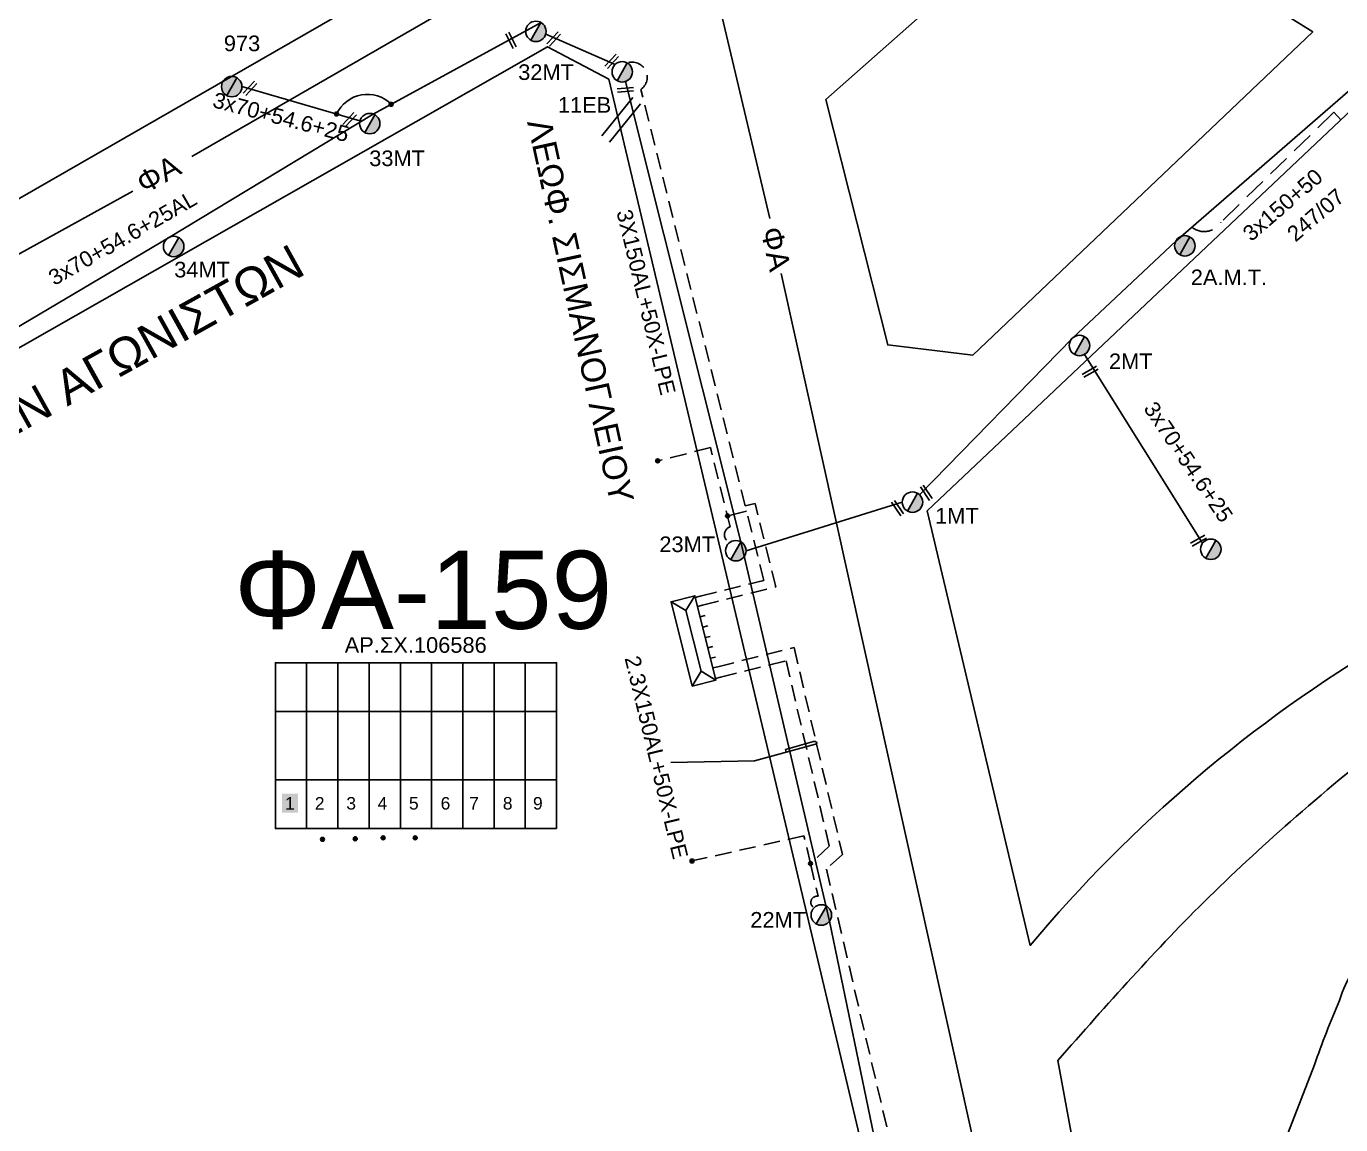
# Model space of a CAD drawing. Header units: millimetres. Extents: x -2449 to 9266, y 48 to 3905.
# Drawn here: x 7285.4 to 7436.9, y 3641.5 to 3768.2 of the extents above; entities that cross this region are included whole.
import ezdxf
from ezdxf.enums import TextEntityAlignment as Align

# ---------------------------------------------------------------- set-up
doc = ezdxf.new("R2010")
doc.units = ezdxf.units.MM
doc.linetypes.add('DASHED', pattern=[19.05, 12.7, -6.35])
for name, color, linetype in [('Άγνωστα', 7, 'Continuous'), ('Ασφαλειοκιβώτια Χ.Τ 9 αναχωρήσεων', 7, 'Continuous'), ('Γυμνά εναέρια ΧΤ και ΦΟΠ (3Φ)   4x50+16AL', 7, 'Continuous'), ('Επιγραφές - Σχήματα', 7, 'Continuous'), ('Καλώδια ΧΤ   3x150AL+50XLPE', 7, 'DASHED'), ('Μηχανική τομή', 7, 'Continuous'), ('Στύλος Ξύλινος', 7, 'Continuous'), ('Στύλος Ξύλινος @ 1', 7, 'Continuous'), ('Στύλος ΦΜ', 7, 'Continuous'), ('Στύλος ΦΜ @ 1', 7, 'Continuous'), ('Συνδέσεις', 7, 'Continuous'), ('Συνεστραμμένα ΧΤ   3x70+54.6+25 AL', 7, 'SYN_LINE'), ('Τομή', 7, 'Continuous'), ('Υποσταθμός πόλεως', 7, 'Continuous'), ('Υπόβαθρο ΔΕΗ', 7, 'Continuous')]:
    doc.layers.add(name, color=color, linetype=linetype)
doc.styles.add('arial', font='arial.ttf')
doc.styles.get("Standard").update_dxf_attribs({"font": 'arial.ttf'})
doc.linetypes.add('SYN_LINE', pattern='A,0.5,-0.0001,["/\\/\\/\\/",Standard,S=0.1,R=0,X=0,Y=-0.05],-0.25', length=0.7501)

# ---------------------------------------------------------------- blocks, each defined once
blk = doc.blocks.new('ΥΠΑΡΧΩΝ ΤΣΙΜΕΝΤΕΝΙΟΣ ΣΤΥΛΟΣ')
at = {"layer": 'Στύλος ΦΜ'}
blk.add_hatch(color=7, dxfattribs=at).paths.add_polyline_path([(-1.29, -2.28, 0.574793), (2.62, 0, 0.268822), (1.3, 2.27)])
at = {"layer": 'Στύλος ΦΜ', "color": 7}
blk.add_line((-1.29, -2.28), (1.3, 2.27), dxfattribs=at)
blk.add_circle((0, 0), 2.62, dxfattribs=at)
at = {"layer": 'Στύλος ΦΜ', "flags": 4}
for tag, p in [('ΑΡΙΘΜΟΣ', (-4.68, 8.05)), ('ΤΥΠΟΣ', (-4.91, 3.03))]:
    blk.add_attdef(tag, p, '', height=4, dxfattribs=at)
blk = doc.blocks.new('ΥΠΑΡΧΩΝ ΞΥΛΙΝΟΣ ΣΤΥΛΟΣ')
at = {"layer": 'Στύλος Ξύλινος'}
h = blk.add_hatch(color=7, dxfattribs=at)
h.paths.add_polyline_path([(-2.62, 0, 0.270008), (-1.29, -2.28), (1.3, 2.27, 0.576266)])
h.paths.add_polyline_path([(-1.29, -2.28, 0.574793), (2.62, 0, 0.268822), (1.3, 2.27)])
at = {"layer": 'Στύλος Ξύλινος', "color": 7}
blk.add_line((-1.29, -2.28), (1.3, 2.27), dxfattribs=at)
blk.add_circle((0, 0), 2.62, dxfattribs=at)
at = {"layer": 'Στύλος Ξύλινος', "flags": 4}
for tag, p in [('ΑΡΙΘΜΟΣ', (-4.91, 8.6)), ('ΤΥΠΟΣ', (-4.85, 3.39))]:
    blk.add_attdef(tag, p, '', height=4, dxfattribs=at)
blk = doc.blocks.new('ΜΗΧΑΝΙΚΗ ΤΟΜΗ')
at = {"layer": 'Μηχανική τομή', "ltscale": 40}
for p, q in [((-1.89, 0.78), (1.89, 0.78)), ((1.89, 0), (-1.89, 0))]:
    blk.add_line(p, q, dxfattribs=at)
blk = doc.blocks.new('ΤΟΜΗ')
at = {"layer": 'Τομή', "ltscale": 40}
for p, q in [((-5.68, 0), (5.68, 0)), ((5.68, -2.33), (-5.68, -2.33))]:
    blk.add_line(p, q, dxfattribs=at)
blk = doc.blocks.new('ΥΠΟΣΤΑΘΜΟΣ ΠΟΛΕΩΣ 9 ΑΝΑΧΩΡΗΣΕΩΝ')
at = {"layer": 'Υποσταθμός πόλεως', "ltscale": 40}
for p, q in [((-9.63, -2.82), (-9.63, -4)), ((-7.12, -2.82), (-7.12, -4)), ((-4.84, -2.82), (-4.84, -4)), ((-2.36, -2.82), (-2.36, -4)), ((0.09, -2.82), (0.09, -4)), ((2.55, -2.82), (2.55, -4)), ((5.02, -2.82), (5.02, -4)), ((7.48, -2.82), (7.48, -4)), ((9.61, -2.82), (9.61, -4))]:
    blk.add_line(p, q, dxfattribs=at)
blk.add_lwpolyline([(-10.02, 2.82), (10.02, 2.82), (10.02, -2.82), (-10.02, -2.82)], close=True, dxfattribs=at)
for points in [[(-7.21, 0), (-10.02, 2.82)], [(-10.02, -2.82), (-7.21, 0)], [(-7.21, 0), (7.21, 0)], [(7.21, 0), (10.02, 2.82)], [(10.02, -2.82), (7.21, 0)]]:
    blk.add_lwpolyline(points, dxfattribs=at)
at = {"layer": 'Υποσταθμός πόλεως', "linetype": 'SYN_LINE', "ltscale": 40, "flags": 1}
for tag, p in [('ΜΕΤΑΣΧΗΜΑΤΙΣΜΟΣ', (10.79, 1.71)), ('ΙΣΧΥΣ', (10.77, -1.08)), ('ΑΡΙΘΜΟΣ', (10.89, -3.8))]:
    blk.add_attdef(tag, p, '', height=1.8, dxfattribs=at)
blk = doc.blocks.new('_ΣΥΝΔΕΣΗ')
at = {"layer": 'Συνδέσεις', "linetype": 'SYN_LINE', "ltscale": 40}
blk.add_hatch(color=256, dxfattribs=at).paths.add_polyline_path([(0.5, -0.01, 1), (-0.5, -0.01, 1)])
at = {"layer": 'Συνδέσεις'}
blk.add_circle((0, -0.01), 0.5, dxfattribs=at)
blk = doc.blocks.new('ΑΣΦΑΛΕΙΟΚΙΒΩΤΙΟ ΥΠΟΣΤΑΘΜΟΥ 9 ΑΝΑΧΩΡΗΣΕΩΝ')
at = {"layer": 'Ασφαλειοκιβώτια Χ.Τ 9 αναχωρήσεων', "ltscale": 40}
for p, q in [((-23.8, 40.36), (24.02, 40.36)), ((-9.72, 40.36), (-9.72, -40.64)), ((9.94, 40.36), (9.94, -40.64)), ((-23.8, 31.36), (24.02, 31.36)), ((-23.8, 22.36), (24.02, 22.36)), ((-23.8, 13.36), (24.02, 13.36)), ((-23.8, 4.36), (24.02, 4.36)), ((-23.8, -4.64), (24.02, -4.64)), ((-23.8, -13.64), (24.02, -13.64)), ((-23.8, -22.64), (24.02, -22.64)), ((-23.8, -31.64), (24.02, -31.64))]:
    blk.add_line(p, q, dxfattribs=at)
at = {"layer": 'Ασφαλειοκιβώτια Χ.Τ 9 αναχωρήσεων'}
blk.add_lwpolyline([(-23.8, -40.64), (24.02, -40.64), (24.02, 40.36), (-23.8, 40.36)], close=True, dxfattribs=at)
for s, p in [('1', (-18.29, 37.57)), ('2', (-18.29, 29)), ('3', (-18.29, 19.93)), ('4', (-18.29, 10.91)), ('5', (-18.29, 1.89)), ('6', (-18.29, -7.24)), ('7', (-18.29, -15.48)), ('8', (-18.29, -25.17)), ('9', (-18.29, -33.86))]:
    blk.add_text(s, height=3.6, rotation=270, dxfattribs=at).set_placement(p)
at = {"layer": 'Ασφαλειοκιβώτια Χ.Τ 9 αναχωρήσεων', "ltscale": 40}
for tag, height, p in [('ΟΝΟΜΑ', 5, (-0.16, 44.31)), ('ΚΕΙΜΕΝΟ 1', 2, (17.06, 35.59)), ('ΚΕΙΜΕΝΟ 2', 2, (17.06, 26.88)), ('ΚΕΙΜΕΝΟ 3', 2, (17.06, 17.69)), ('ΚΕΙΜΕΝΟ 4', 2, (17.06, 8.71)), ('ΚΕΙΜΕΝΟ 5', 2, (17.06, -0.13)), ('ΚΕΙΜΕΝΟ 6', 2, (17.06, -9.05)), ('ΚΕΙΜΕΝΟ 7', 2, (17.06, -18.13)), ('ΚΕΙΜΕΝΟ 8', 2, (17.06, -26.85)), ('ΚΕΙΜΕΝΟ 9', 2, (17.06, -35.99)), ('ΣΧ', 2, (-0.1, -42.64))]:
    blk.add_attdef(tag, text='', height=height, dxfattribs=at).set_placement(p, align=Align.MIDDLE_CENTER)

msp = doc.modelspace()

# ---------------------------------------------------------------- hatches: boundary and pattern name
at = {"layer": 'Καλώδια ΧΤ   3x150AL+50XLPE', "linetype": 'SYN_LINE', "ltscale": 0.15}
h = msp.add_hatch(color=27, dxfattribs=at)
h.dxf.hatch_style = 1
h.paths.add_polyline_path([(7314.86, 3677.52), (7316.7, 3677.52), (7316.7, 3679.69), (7314.86, 3679.69)])
h = msp.add_hatch(color=30, dxfattribs=at)
h.dxf.hatch_style = 1
h.paths.add_polyline_path([(7314.86, 3677.52), (7316.7, 3677.52), (7316.7, 3679.69), (7314.86, 3679.69)])
h = msp.add_hatch(color=202, dxfattribs=at)
h.dxf.hatch_style = 1
h.paths.add_polyline_path([(7314.86, 3677.52), (7316.7, 3677.52), (7316.7, 3679.69), (7314.86, 3679.69)])
h = msp.add_hatch(color=62, dxfattribs=at)
h.dxf.hatch_style = 1
h.paths.add_polyline_path([(7314.86, 3677.52), (7316.7, 3677.52), (7316.7, 3679.69), (7314.86, 3679.69)])

# ---------------------------------------------------------------- linework, layer by layer
at = {"layer": 'Άγνωστα', "color": 202, "linetype": 'Continuous', "ltscale": 20}
for points in [[(7445.88, 3767.72), (7417.88, 3743.38), (7405.97, 3732.22), (7388.35, 3714.15)], [(7386.35, 3713.31), (7368.35, 3707.71)]]:
    msp.add_lwpolyline(points, dxfattribs=at)
at = {"layer": 'Άγνωστα', "color": 202, "linetype": 'DASHED', "ltscale": 0.2}
msp.add_lwpolyline([(7447.27, 3746.13), (7436.08, 3758.24), (7423.08, 3745.56, -0.451715), (7419.74, 3745, -8.547776)], format="xyb", dxfattribs=at)
at = {"layer": 'Γυμνά εναέρια ΧΤ και ΦΟΠ (3Φ)   4x50+16AL', "color": 27, "linetype": 'Continuous', "ltscale": 20}
for p, q in [((7354.47, 3761.8), (7367.75, 3708.73)), ((7367.75, 3708.73), (7377.98, 3665.02)), ((7377.98, 3665.02), (7386.13, 3625.53))]:
    msp.add_line(p, q, dxfattribs=at)
at = {"layer": 'Γυμνά εναέρια ΧΤ και ΦΟΠ (3Φ)   4x50+16AL', "color": 62, "linetype": 'Continuous', "ltscale": 20}
msp.add_lwpolyline([(7345.26, 3767.23), (7353.27, 3763.77)], dxfattribs=at)
at = {"layer": 'Γυμνά εναέρια ΧΤ και ΦΟΠ (3Φ)   4x50+16AL', "color": 62, "linetype": 'SYN_LINE', "ltscale": 15}
msp.add_lwpolyline([(7310.25, 3761.2), (7323.85, 3757.27)], dxfattribs=at)
at = {"layer": 'Επιγραφές - Σχήματα', "color": 85, "linetype": 'Continuous', "ltscale": 0.2}
for points in [[(7371.11, 3746.01), (7361.62, 3786.12), (7304.48, 3753.16)], [(7297.69, 3749.14), (7181.35, 3684.94), (7117.81, 3632.62)], [(7372.38, 3739.66), (7400.54, 3612.76)]]:
    msp.add_lwpolyline(points, dxfattribs=at)
at = {"layer": 'Επιγραφές - Σχήματα', "ltscale": 40}
msp.add_lwpolyline([(7359.68, 3683.3), (7369.34, 3683.48), (7376.36, 3685.4), (7376.46, 3685.45), (7376.51, 3685.56), (7376.46, 3685.65), (7376.31, 3685.73), (7376.12, 3685.7), (7372.9, 3684.79), (7372.98, 3684.47)], dxfattribs=at)
at = {"layer": 'Επιγραφές - Σχήματα', "color": 7, "linetype": 'Continuous', "ltscale": 0.15}
msp.add_arc((7324.72, 3756.38), 3.93, 45.5364, 154.9517, dxfattribs=at)
at = {"layer": 'Καλώδια ΧΤ   3x150AL+50XLPE', "color": 62, "linetype": 'DASHED', "ltscale": 0.15}
msp.add_lwpolyline([(7363.34, 3701.42), (7371.8, 3703.54), (7369.4, 3713.16), (7368.25, 3712.87), (7356.23, 3760.87, 0.861717), (7354.66, 3763.94)], format="xyb", dxfattribs=at)
at = {"layer": 'Καλώδια ΧΤ   3x150AL+50XLPE', "color": 202, "linetype": 'DASHED', "ltscale": 0.15}
for points in [[(7366.53, 3710.45), (7364.24, 3719.59), (7358.16, 3718.06)], [(7363.08, 3702.46), (7370.4, 3704.29), (7368.4, 3712.26), (7366.21, 3711.71)]]:
    msp.add_lwpolyline(points, dxfattribs=at)
at = {"layer": 'Καλώδια ΧΤ   3x150AL+50XLPE', "color": 30, "linetype": 'DASHED', "ltscale": 0.15}
msp.add_lwpolyline([(7365.11, 3694.34), (7373.88, 3696.54), (7379.46, 3672.71), (7377.61, 3670.99), (7387.92, 3626.99, -0.492919), (7387.11, 3625.44)], format="xyb", dxfattribs=at)
at = {"layer": 'Καλώδια ΧΤ   3x150AL+50XLPE', "color": 27, "linetype": 'DASHED', "ltscale": 0.15}
msp.add_lwpolyline([(7365.41, 3693.13), (7372.96, 3695.01), (7377.95, 3673.66), (7375.78, 3671.64), (7376.66, 3667.88, 0.844396), (7376.19, 3666.54)], format="xyb", dxfattribs=at)
msp.add_lwpolyline([(7375.78, 3671.64), (7375.03, 3674.84), (7362.12, 3671.95)], dxfattribs=at)
at = {"layer": 'Καλώδια ΧΤ   3x150AL+50XLPE', "color": 202, "linetype": 'DASHED', "ltscale": 0.15}
msp.add_arc((7366.8, 3709.56), 0.94, 106.9041, 250.4136, dxfattribs=at)
at = {"layer": 'Συνεστραμμένα ΧΤ   3x70+54.6+25 AL', "color": 62, "ltscale": 20}
for p, q in [((7325.39, 3758.04), (7344.72, 3768.59)), ((7301.77, 3743.79), (7325.39, 3758.04)), ((7267.97, 3723.78), (7301.77, 3743.79))]:
    msp.add_line(p, q, dxfattribs=at)
at = {"layer": 'Συνεστραμμένα ΧΤ   3x70+54.6+25 AL', "color": 202, "linetype": 'SYN_LINE', "ltscale": 20}
msp.add_lwpolyline([(7407.37, 3730.34), (7420.96, 3708.56)], dxfattribs=at)
at = {"layer": 'Υπόβαθρο ΔΕΗ'}
for points in [[(7249.35, 3820.21), (7234.94, 3783.86), (7242.85, 3780.73), (7257.39, 3817.39), (7339.03, 3785.57), (7340, 3780.18), (7246.76, 3726.61), (7175.27, 3768.78), (7181.1, 3784.76), (7211.71, 3768.13), (7234.76, 3825.12), (7249.35, 3820.21)], [(7377.55, 3759.72), (7405.92, 3784.8), (7433.67, 3767.51), (7394.49, 3730.24), (7384.68, 3731.42), (7377.55, 3759.72)], [(7384.84, 3625.85), (7237.25, 3595.74), (7193.61, 3681.64), (7230.97, 3701.68), (7254.87, 3658.65), (7262.76, 3663.04), (7239.73, 3705.58), (7345.45, 3765.8), (7352.54, 3762.05), (7384.84, 3625.85)], [(7404.27, 3648.93), (7412.11, 3606.42)]]:
    msp.add_lwpolyline(points, dxfattribs=at)
msp.add_lwpolyline([(7389.21, 3712.32), (7442.41, 3762.55), (7497.73, 3729.04), (7498.14, 3725.28), (7490.55, 3721.97, 0.031037), (7442.35, 3697.28, 0.084722), (7401.11, 3662.22), (7389.21, 3712.32)], format="xyb", dxfattribs=at)
at = {"layer": 'Υπόβαθρο ΔΕΗ', "linetype": 'Continuous'}
msp.add_lwpolyline([(7412.35, 3625.24), (7415.49, 3626.57), (7419.03, 3629.44), (7423.22, 3632.48), (7427.57, 3636.65), (7430.78, 3640.55), (7433.86, 3648.43, -0.017463), (7436.75, 3655.86, -0.135085), (7440.79, 3662.33, 0.005432)], format="xyb", dxfattribs=at)
at = {"layer": 'Υπόβαθρο ΔΕΗ'}
for points in [[(7404.27, 3648.93), (7421.72, 3667.81), (7431.76, 3677.07), (7443.51, 3686.58), (7464.92, 3699.49), (7497.95, 3714.14), (7510.04, 3718.93), (7517.99, 3722.21), (7529.76, 3726.12), (7550.93, 3733.38), (7568.75, 3742.03), (7585.35, 3754.22), (7596.66, 3767.02), (7608.61, 3789.37), (7621.89, 3818.57), (7635.83, 3836.7), (7645.72, 3843.74), (7653.79, 3847.98), (7661.65, 3854.43), (7669.62, 3865.78), (7671.58, 3874.62), (7671.36, 3884.31)], [(7412.11, 3606.42), (7416.53, 3607.05), (7431.36, 3612.33), (7440.3, 3616.21), (7450.9, 3622.78), (7462.77, 3629.69), (7476.11, 3636.87), (7485.9, 3642.79), (7491.76, 3648.31), (7500.22, 3654.85), (7509.4, 3662.32), (7516.92, 3666.89), (7523.83, 3669.71), (7534.16, 3670.44), (7543.19, 3668.89), (7555.72, 3669.06), (7566.31, 3671.61), (7575.08, 3676.69), (7581.47, 3682.2), (7590.5, 3690.02), (7595.66, 3696.23), (7599.38, 3701.29), (7604.59, 3711.48), (7611.02, 3722.43), (7616.38, 3732.73), (7620, 3742.87), (7622.23, 3752.66), (7625.31, 3764.72), (7629.4, 3775.55), (7632.53, 3782.28), (7635.35, 3789.46), (7639.01, 3795.63), (7645.92, 3804.13), (7652.51, 3809.39), (7661.54, 3814.97), (7670.8, 3819.96), (7679.81, 3825.91), (7689.25, 3832.45), (7694.94, 3835.94), (7702.93, 3841.38), (7709.22, 3845.63), (7715.92, 3850.88), (7722.91, 3855.43), (7734.55, 3862.9), (7742.31, 3869.04), (7748.33, 3874.23), (7752.5, 3878.93), (7756.62, 3883.58)]]:
    msp.add_spline(points, degree=3, dxfattribs=at)

# ---------------------------------------------------------------- block references
at = {"layer": 'Ασφαλειοκιβώτια Χ.Τ 9 αναχωρήσεων', "color": 2, "ltscale": 40, "xscale": 0.4000000000000057, "yscale": 0.4000000000000057, "zscale": 0.4000000000000057, "rotation": 90}
msp.add_blockref('ΑΣΦΑΛΕΙΟΚΙΒΩΤΙΟ ΥΠΟΣΤΑΘΜΟΥ 9 ΑΝΑΧΩΡΗΣΕΩΝ', (7330.25, 3685.19), dxfattribs=at)
at = {"layer": 'Μηχανική τομή'}
for p, xscale, yscale, zscale, rotation in [((7341.08, 3766.46), 0.4999999999999999, 0.4999999999999999, 0.4999999999999999, 296.5928628594707), ((7346.05, 3766.84), 0.4999999999999991, 0.4999999999999991, 0.4999999999999991, 227.0484003890053), ((7352.73, 3764.25), 0.4999999999999991, 0.4999999999999991, 0.4999999999999991, 227.0484003890053), ((7311.04, 3761.15), 0.4999999999999994, 0.4999999999999994, 0.4999999999999994, 227.0484003890053), ((7354.42, 3761.03), 0.5000000000000054, 0.5000000000000054, 0.5000000000000054, 185.4195021108369), ((7322.51, 3757.51), 0.4999999999999994, 0.4999999999999994, 0.4999999999999994, 227.0484003890053), ((7408.1, 3728.16), 0.4999999999999997, 0.4999999999999997, 0.4999999999999997, 29.35251606064042), ((7388.97, 3714.28), 0.4999999999999999, 0.4999999999999999, 0.4999999999999999, 303.9081945372823), ((7385.65, 3712.51), 0.4999999999999999, 0.4999999999999999, 0.4999999999999999, 303.9081945372823), ((7420.59, 3708.7), 0.4999999999999997, 0.4999999999999997, 0.4999999999999997, 29.35251606064042)]:
    msp.add_blockref('ΜΗΧΑΝΙΚΗ ΤΟΜΗ', p, dxfattribs=dict(at, xscale=xscale, yscale=yscale, zscale=zscale, rotation=rotation))
at = {"layer": 'Στύλος Ξύλινος @ 1', "ltscale": 40}
ref = msp.add_blockref('ΥΠΑΡΧΩΝ ΞΥΛΙΝΟΣ ΣΤΥΛΟΣ', (7309.07, 3761.2), dxfattribs=dict(at, xscale=0.4499999999998181, yscale=0.4499999999998181, zscale=0.4499999999998181))
ref.add_attrib('ΤΥΠΟΣ', '973', (7308.16, 3765.29), dxfattribs={"layer": 'Στύλος Ξύλινος', "height": 1.8, "flags": 4})
ref = msp.add_blockref('ΥΠΑΡΧΩΝ ΞΥΛΙΝΟΣ ΣΤΥΛΟΣ', (7418.93, 3742.85), dxfattribs=dict(at, xscale=0.4499999999998181, yscale=0.4499999999998181, zscale=0.4499999999998181))
ref.add_attrib('ΤΥΠΟΣ', '2Α.Μ.Τ.', (7419.61, 3738.32), dxfattribs={"layer": 'Στύλος Ξύλινος', "height": 1.8, "flags": 4})
at = {"layer": 'Στύλος ΦΜ @ 1', "ltscale": 40}
ref = msp.add_blockref('ΥΠΑΡΧΩΝ ΤΣΙΜΕΝΤΕΝΙΟΣ ΣΤΥΛΟΣ', (7344.13, 3767.57), dxfattribs=dict(at, xscale=0.4499999999998181, yscale=0.4499999999998181, zscale=0.4499999999998181))
ref.add_attrib('ΤΥΠΟΣ', '32ΜΤ', (7342.09, 3761.97), dxfattribs={"layer": 'Στύλος ΦΜ', "height": 1.8, "flags": 4})
ref = msp.add_blockref('ΥΠΑΡΧΩΝ ΤΣΙΜΕΝΤΕΝΙΟΣ ΣΤΥΛΟΣ', (7354.08, 3762.91), dxfattribs=dict(at, xscale=0.4499999999998181, yscale=0.4499999999998181, zscale=0.4499999999998181))
ref.add_attrib('ΤΥΠΟΣ', '11EB', (7346.66, 3758.19), dxfattribs={"layer": 'Στύλος ΦΜ', "height": 1.8, "flags": 4})
ref = msp.add_blockref('ΥΠΑΡΧΩΝ ΤΣΙΜΕΝΤΕΝΙΟΣ ΣΤΥΛΟΣ', (7324.98, 3756.94), dxfattribs=dict(at, xscale=0.4499999999998181, yscale=0.4499999999998181, zscale=0.4499999999998181))
ref.add_attrib('ΤΥΠΟΣ', '33ΜΤ', (7324.92, 3752.04), dxfattribs={"layer": 'Στύλος ΦΜ', "height": 1.8, "flags": 4})
ref = msp.add_blockref('ΥΠΑΡΧΩΝ ΤΣΙΜΕΝΤΕΝΙΟΣ ΣΤΥΛΟΣ', (7302.38, 3742.78), dxfattribs=dict(at, xscale=0.4499999999998181, yscale=0.4499999999998181, zscale=0.4499999999998181))
ref.add_attrib('ΤΥΠΟΣ', '34ΜΤ', (7302.44, 3739.21), dxfattribs={"layer": 'Στύλος ΦΜ', "height": 1.8, "flags": 4})
ref = msp.add_blockref('ΥΠΑΡΧΩΝ ΤΣΙΜΕΝΤΕΝΙΟΣ ΣΤΥΛΟΣ', (7406.78, 3731.36), dxfattribs=dict(at, xscale=0.4499999999998181, yscale=0.4499999999998181, zscale=0.4499999999998181))
ref.add_attrib('ΤΥΠΟΣ', '2ΜΤ', (7410.18, 3728.64), dxfattribs={"layer": 'Στύλος ΦΜ', "height": 1.8, "flags": 4})
ref = msp.add_blockref('ΥΠΑΡΧΩΝ ΤΣΙΜΕΝΤΕΝΙΟΣ ΣΤΥΛΟΣ', (7387.53, 3713.31), dxfattribs=dict(at, xscale=0.4499999999998181, yscale=0.4499999999998181, zscale=0.4499999999998181))
ref.add_attrib('ΤΥΠΟΣ', '1ΜΤ', (7390.14, 3710.83), dxfattribs={"layer": 'Στύλος ΦΜ', "height": 1.8, "flags": 4})
ref = msp.add_blockref('ΥΠΑΡΧΩΝ ΤΣΙΜΕΝΤΕΝΙΟΣ ΣΤΥΛΟΣ', (7367.17, 3707.71), dxfattribs=dict(at, xscale=0.4499999999998181, yscale=0.4499999999998181, zscale=0.4499999999998181))
ref.add_attrib('ΤΥΠΟΣ', '23ΜΤ', (7358.36, 3707.55), dxfattribs={"layer": 'Στύλος ΦΜ', "height": 1.8, "flags": 4})
at = {"layer": 'Στύλος ΦΜ @ 1', "ltscale": 40, "xscale": 0.4499999999998181, "yscale": 0.4499999999998181, "zscale": 0.4499999999998181}
msp.add_blockref('ΥΠΑΡΧΩΝ ΤΣΙΜΕΝΤΕΝΙΟΣ ΣΤΥΛΟΣ', (7421.92, 3707.87), dxfattribs=at)
at = {"layer": 'Στύλος ΦΜ @ 1', "ltscale": 40}
ref = msp.add_blockref('ΥΠΑΡΧΩΝ ΤΣΙΜΕΝΤΕΝΙΟΣ ΣΤΥΛΟΣ', (7377.03, 3665.72), dxfattribs=dict(at, xscale=0.4499999999998181, yscale=0.4499999999998181, zscale=0.4499999999998181))
ref.add_attrib('ΤΥΠΟΣ', '22ΜΤ', (7368.84, 3664.26), dxfattribs={"layer": 'Στύλος ΦΜ', "height": 1.8, "flags": 4})
at = {"layer": 'Συνδέσεις', "xscale": 0.4500000000000455, "yscale": 0.4500000000000455, "zscale": 0.4500000000000455}
for p in [(7327.44, 3759.17), (7321.16, 3758.05), (7358.16, 3718.07), (7366.22, 3711.72), (7319.53, 3674.44), (7323.31, 3674.51), (7326.52, 3674.62), (7330.22, 3674.62), (7362.12, 3671.95), (7375.78, 3671.65)]:
    msp.add_blockref('_ΣΥΝΔΕΣΗ', p, dxfattribs=at)
at = {"layer": 'Τομή', "xscale": 0.5000000000000003, "yscale": 0.5000000000000003, "zscale": 0.5000000000000003, "rotation": 50.94028053573766}
msp.add_blockref('ΤΟΜΗ', (7353.51, 3757.73), dxfattribs=at)
at = {"layer": 'Υποσταθμός πόλεως', "xscale": 0.4999999999999999, "yscale": 0.4999999999999999, "zscale": 0.4999999999999999, "rotation": 104.0323916837522}
msp.add_blockref('ΥΠΟΣΤΑΘΜΟΣ ΠΟΛΕΩΣ 9 ΑΝΑΧΩΡΗΣΕΩΝ', (7362.3, 3697.31), dxfattribs=at)

# ---------------------------------------------------------------- texts
at = {"layer": 'Άγνωστα', "linetype": 'SYN_LINE', "ltscale": 20, "insert": (7307.21, 3760.6), "char_height": 1.8, "width": 69.1904, "attachment_point": 1, "rotation": 345.3461, "style": 'arial'}
msp.add_mtext('3x70+54.6+25', dxfattribs=at)
at = {"layer": 'Επιγραφές - Σχήματα', "attachment_point": 1}
for s, insert, char_height, width, rotation in [('ΛΕΩΦ. ΣΙΣΜΑΝΟΓΛΕΙΟΥ', (7345.84, 3757.73), 2.8, 59.3877, 282.291), ('ΚΥΠΡΙΩΝ ΑΓΩΝΙΣΤΩΝ', (7264.98, 3714.92), 4, 157.7424, 29.0565)]:
    msp.add_mtext(s, dxfattribs=dict(at, insert=insert, char_height=char_height, width=width, rotation=rotation))
at = {"layer": 'Επιγραφές - Σχήματα', "color": 85, "linetype": 'Continuous', "ltscale": 0.2, "char_height": 2.5, "width": 10.3327, "attachment_point": 1}
for insert, rotation in [((7297.77, 3750.93), 29.3539), ((7372.46, 3745.26), 282.2305)]:
    msp.add_mtext('ΦΑ', dxfattribs=dict(at, insert=insert, rotation=rotation))
at = {"layer": 'Επιγραφές - Σχήματα', "linetype": 'SYN_LINE', "ltscale": 20, "char_height": 1.8, "width": 69.1904, "attachment_point": 1, "rotation": 40.7408, "style": 'arial'}
for s, insert in [('3x150+50', (7425.4, 3744.63)), ('247/07', (7430.51, 3744.58))]:
    msp.add_mtext(s, dxfattribs=dict(at, insert=insert))
at = {"layer": 'Επιγραφές - Σχήματα', "insert": (7309.35, 3707.7), "char_height": 9, "width": 43.769, "attachment_point": 1}
msp.add_mtext('ΦΑ-159', dxfattribs=at)
at = {"layer": 'Καλώδια ΧΤ   3x150AL+50XLPE', "color": 7, "linetype": 'SYN_LINE', "ltscale": 0.15, "char_height": 1.8, "attachment_point": 1, "rotation": 283.554}
for s, insert in [('3X150AL+50X-LPE', (7355.15, 3747.2)), ('2.3X150AL+50X-LPE', (7356.09, 3695.76))]:
    msp.add_mtext_dynamic_manual_height_columns(s, width=22.0831, gutter_width=12.5, heights=[0], dxfattribs=dict(at, insert=insert))
at = {"layer": 'Καλώδια ΧΤ   3x150AL+50XLPE', "color": 7, "linetype": 'SYN_LINE', "ltscale": 0.15, "insert": (7322.09, 3697.74), "char_height": 1.8, "attachment_point": 1}
msp.add_mtext_dynamic_manual_height_columns('ΑΡ.ΣΧ.106586', width=39.0422, gutter_width=12.5, heights=[0], dxfattribs=at)
at = {"layer": 'Συνεστραμμένα ΧΤ   3x70+54.6+25 AL', "style": 'arial'}
msp.add_text('3x70+54.6+25AL', height=1.8, rotation=29.8192, dxfattribs=at).set_placement((7288.62, 3738.21))
at = {"layer": 'Συνεστραμμένα ΧΤ   3x70+54.6+25 AL', "linetype": 'SYN_LINE', "ltscale": 20, "insert": (7415.59, 3725.11), "char_height": 1.8, "width": 69.1904, "attachment_point": 1, "rotation": 304.0571, "style": 'arial'}
msp.add_mtext('3x70+54.6+25', dxfattribs=at)

doc.saveas('drawing.dxf')
